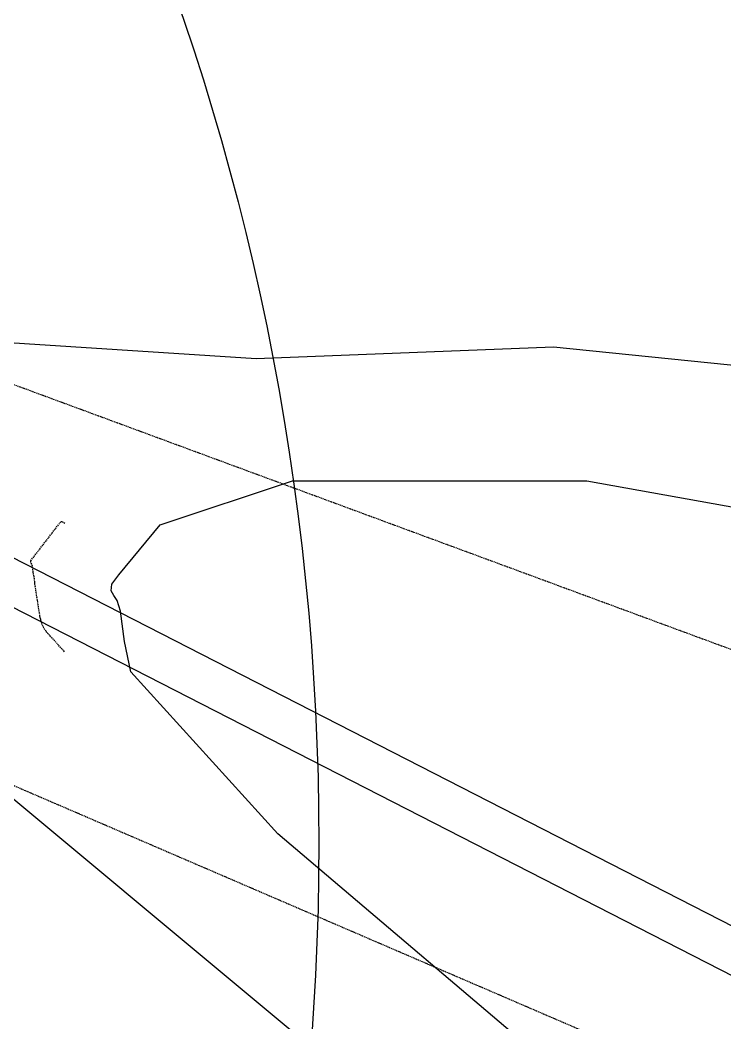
# Model space of a CAD drawing. Header units: inches. Extents: x -43639 to 75791, y -33466 to 47612.
# Drawn here: x 25072 to 27371, y 3534 to 6807 of the extents above; entities that cross this region are included whole.
import ezdxf

# ---------------------------------------------------------------- set-up
doc = ezdxf.new("R2010")
doc.units = ezdxf.units.IN
doc.header["$LTSCALE"] = 8
doc.header["$MEASUREMENT"] = 0
doc.linetypes.add('DASHED', pattern=[0.75, 0.5, -0.25])
for name, color, linetype in [('A-walls', 7, 'CONTINUOUS'), ('CONT-HGH', 6, 'DASHED'), ('CONT-NML', 1, 'DASHED'), ('easement_JDCF', 7, 'DASHED'), ('ROAD', 2, 'CONTINUOUS')]:
    doc.layers.add(name, color=color, linetype=linetype)

msp = doc.modelspace()

# ---------------------------------------------------------------- linework, layer by layer
at = {"layer": 'A-walls'}
for centre, radius in [((17813.72126, 4368.8652, -39478.11913), 23854.49434), ((17670.02981, 4120.51567, -8376.00547), 8376.17315), ((17670.02981, 4120.51567, -8376.00547), 8376.16768)]:
    msp.add_circle(centre, radius, dxfattribs=at)
at = {"layer": 'CONT-HGH', "color": 252, "linetype": 'Continuous'}
for points, elevation in [([(24631.89507, 5780.81066), (25841.30115, 5702.06669), (26811.83726, 5740.86448), (28905.90322, 5527.20283)], 8280), ([(30394.90216, 1190.30917), (29997.59891, 1238.92445), (29133.07489, 1767.90209), (28480.27092, 2155.81921), (26872.61798, 3335.23956), (26872.61798, 3335.23956), (25912.61798, 4151.23956), (25432.61798, 4679.23956), (25412.29503, 4778.84001), (25399.39027, 4877.72793), (25388.16584, 4912.01581), (25377.87068, 4929.06214), (25369.19069, 4943.43416), (25369.19069, 4943.43416), (25370.42759, 4965.29226), (25394.01273, 4995.90991), (25528.61798, 5159.23956), (25960.61798, 5303.23956), (26920.61798, 5303.23956), (28792.61798, 4967.23956), (30249.56198, 4509.82356), (30613.5848, 4532.11453)], 8640)]:
    msp.add_lwpolyline(points, dxfattribs=dict(at, elevation=elevation))
at = {"layer": 'CONT-HGH', "color": 252, "linetype": 'Continuous', "elevation": 8280}
msp.add_lwpolyline([(30373.65884, 447.99829), (30099.24852, 375.57539), (29402.93737, 465.63114), (28600.13155, 989.5928), (28600.13155, 989.5928), (26756.95472, 2839.83243), (24605.90634, 4634.00128), (24383.56943, 4931.87578, 0.0359891483), (24336.01943, 4976.96612), (24251.9152, 5045.94408, 0.032305641), (24175.36021, 5100.86568), (24139.55268, 5123.20207, -0.1026435345)], format="xyb", dxfattribs=at)
at = {"layer": 'CONT-NML', "color": 251, "elevation": 8376}
msp.add_lwpolyline([(25216.91707, 4744.94346), (25160.60297, 4806.61827, -0.1470730048), (25137.50932, 4854.6779), (25119.3079, 4970.48806, -0.0065314173), (25116.01737, 4993.36958), (25111.97467, 5024.34844, 0.1037584942), (25109.75319, 5030.6982), (25106.19969, 5036.58196, -0.3092524525), (25106.52023, 5042.24649), (25203.14464, 5167.68193, -0.3394873582), (25208.57706, 5169.12628), (25218.38832, 5165.03938)], format="xyb", dxfattribs=at)
at = {"layer": 'easement_JDCF'}
for p, q in [((21853.73753, 6798.51245, 8016), (30472.87063, 3614.67313, 8016)), ((24065.952, 4733.39759, 8016), (30234.13533, 2073.04883, 8016))]:
    msp.add_line(p, q, dxfattribs=at)
at = {"layer": 'ROAD'}
for p, q in [((27632.65852, 3726.65616, -120), (24881.91308, 5137.24318, -120)), ((27504.36554, 3630.4503, -120), (24817.00068, 5008.53565, -120))]:
    msp.add_line(p, q, dxfattribs=at)

doc.saveas('drawing.dxf')
